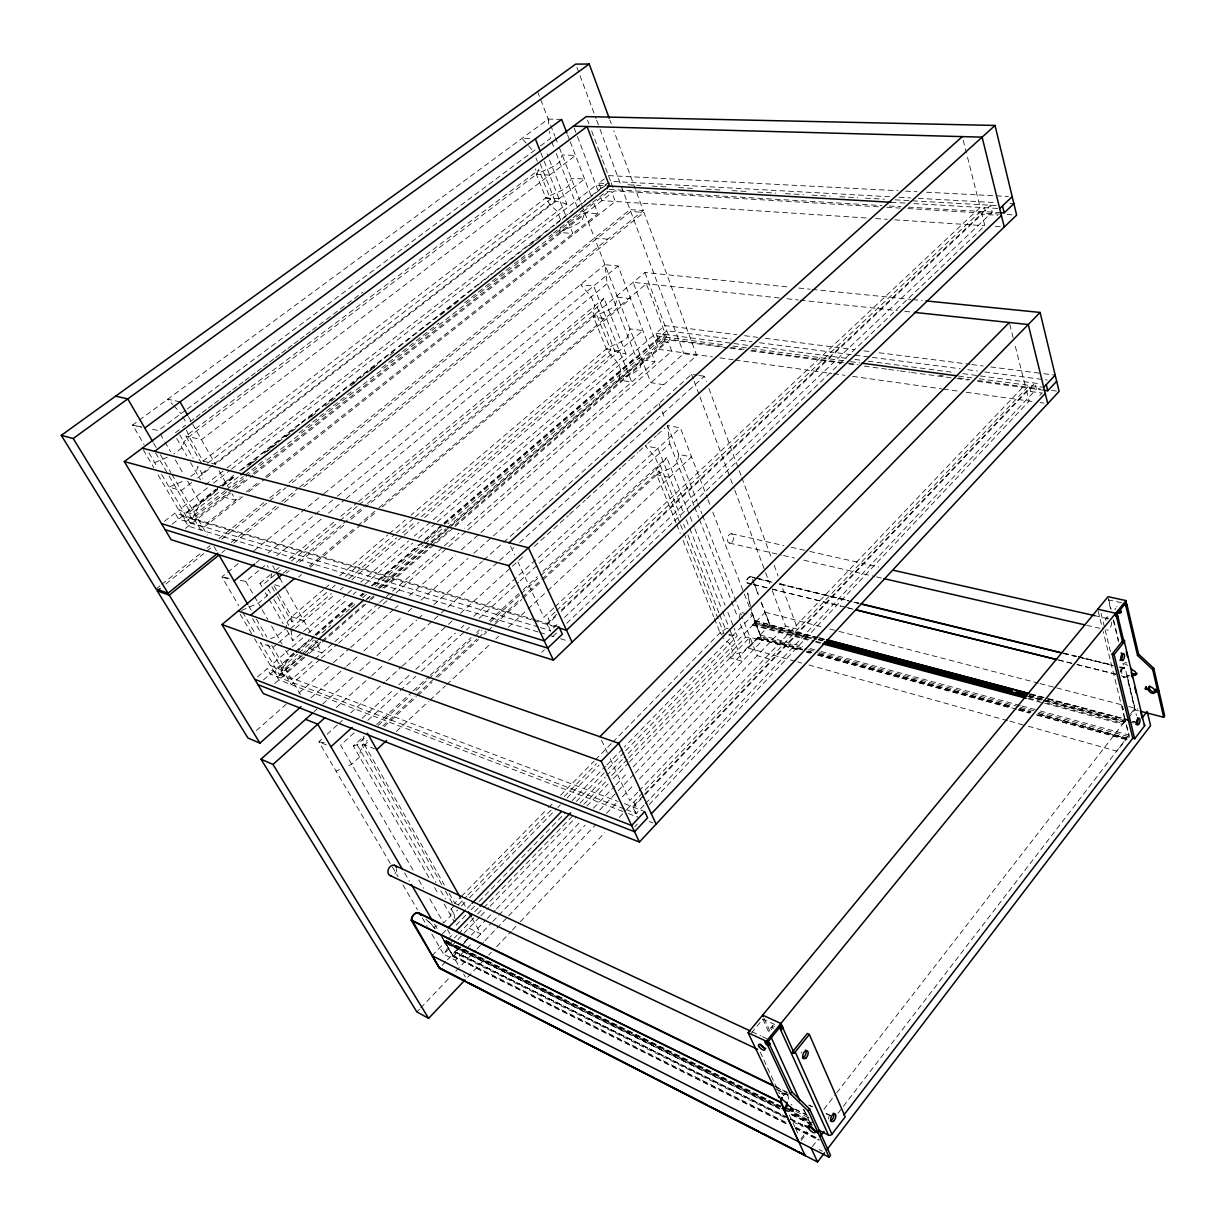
<?xml version="1.0" encoding="UTF-8"?>
<svg xmlns="http://www.w3.org/2000/svg" width="1226" height="1226" viewBox="0 0 1226 1226"><rect width="100%" height="100%" fill="white"/><g stroke="black" fill="none" stroke-linecap="round" stroke-linejoin="round"><path stroke-width="0.75" stroke-dasharray="5 3.75" d="M453.942 905.983L451.107 908.88L450.8 915.653L443.659 922.948L428.334 896.497M568.021 221.354L572.849 233.538L559.654 232.419L560.282 227.53M739.309 619.084L740.228 612.157L752.565 615.406L624.249 747.124M618.808 380.014L620.586 370.237C618.808 361.057 610.594 356.551 606.349 348.92L593.599 317.12L593.966 314.622L592.526 311.036L594.886 305.749L591.269 296.677L580.557 284.57L593.66 286.026L631.712 382.068L618.808 380.014C625.674 375.325 634.501 374.512 640.079 367.739L641.995 359.862L635.88 357.011L607.161 283.589L604.939 264.709L618.073 265.996L654.929 361.762L464.608 528.176M241.568 610.425L258.349 603.177L267.115 595.851L268.371 589.66L273.046 597.813M270.793 578.151L271.789 573.538M729.593 629.061L742.374 661.304L730.098 657.795L732.428 650.776L729.639 643.803L723.386 638.01M323.695 589.461L291.65 616.739L287.053 622.272L285.903 628.54L277.306 635.88L270.67 638.746M217.83 489.526L200.39 503.166L190.183 523.012L202.382 526.674L240.219 496.729M207.608 463.275L550.581 199.225L538.858 169.847L536.406 174.368L189.111 436.655L183.839 441.988L182.076 447.781L173.862 453.988M293.658 653.09L289.413 656.768L279.436 674.821L291.589 679.434L313.703 660.109M679.894 523.088L659.098 470.999L656.784 474.83L542.98 579.944M452.195 940.802L443.705 954.257L455.582 960.249L465.696 949.706M358.927 504.974L597.246 307.113L604.004 298.194L625.98 353.962L414.342 536.038M1044.736 703.264L1122.495 724.29L1125.192 720.796L1103.201 631.543M1038.238 713.532L1126.648 738.251M812.363 1146.632L818.186 1139.046M838.017 1113.269L1129.667 734.144M1028.353 726.267L1116.917 751.216L1126.694 738.481L1038.177 714.114M1036.767 715.141L1127.031 739.83L1129.361 736.811L1125.192 720.796L1047.51 700.153M800.976 1138.923L806.585 1131.69M823.918 1109.331L835.642 1094.205M836.806 1092.703L1125.207 720.796M1130.617 713.808L1134.954 708.23L1126.939 675.036A8.751 4.26 -75.9 0 1 1121.56 675.557M801.13 1140.471L807.505 1132.242M1128.288 718.298L1134.878 709.793L1126.817 676.384A8.751 4.245 -75.9 0 1 1121.959 674.269A8.751 4.245 -75.9 0 1 1123.69 663.864M1126.939 675.036L1127.935 675.357L1126.893 676.675A8.95 5.287 36.3 0 0 1128.824 676.951M540.881 575.515L660.293 465.528L666.821 457.528L694.222 526.996M771.001 1027.679L772.503 1025.84M1106.082 620.555A2.314 1.41 37.1 0 1 1105.883 618.532L1106.971 617.199A2.314 1.41 37 0 1 1109.315 617.475M751.415 1032.982L762.879 1019.082L774.694 1024.476M1124.242 722.037L1027.878 696.307M634.761 826.86L637.321 824.117M1039.755 395.477L1042.299 392.764M644.079 805.084L636.202 813.436L633.29 807.214L641.183 798.877M645.382 803.689L1036.368 389.224L1034.851 383.125L642.501 797.482M649.29 804.517L1029.15 401.04L1026.606 390.956L1041.518 392.979M816.317 638.685L755.277 622.456L754.205 623.559L811.535 638.853M467.642 977.229L487.396 956.403M488.714 955.008L491.35 952.234M496.622 946.671L511.119 931.392M512.437 929.998L519.027 923.055M520.345 921.676L604.679 832.776M619.176 817.481L625.766 810.539M627.084 809.16L1029.181 385.424L1030.714 391.508M643.236 795.659L632.708 806.785L637.505 817.037M644.554 794.264L1026.606 390.956M637.704 792.272L629.796 800.578L609.583 757.438M639.022 790.877L1025.059 384.872L1014.408 342.698M416.855 1011.925L419.461 1009.213M420.748 1007.864L450.57 976.632M455.781 971.176L475.611 950.426M476.929 949.047L483.55 942.12M484.868 940.74L507.334 917.217M508.667 915.837L595.913 824.5M606.487 813.436L617.061 802.371M622.348 796.823L634.24 784.379M639.528 778.847L785.514 626.026L797.743 629.26L780.717 583.101M466.968 948.388L472.025 943.116M477.083 937.844L491.442 922.872M492.76 921.492L585.2 825.129M599.729 809.988L616.908 792.088M618.226 790.724L634.072 774.204M635.39 772.824L762.265 640.585L751.201 611.835M784.563 1117.392L455.796 953.368L454.923 951.851L788.824 1118.066M442.142 965.368L446.126 961.23M447.444 959.851L459.398 947.453M464.7 941.936L470.018 936.419M471.336 935.04L485.94 919.868M487.258 918.489L495.227 910.213M496.561 908.834L580.174 821.972M593.445 808.179L614.686 786.127M616.004 784.747L627.957 772.334M633.26 766.817L769.974 624.8L765.193 612.218L623.957 757.837M455.137 951.621L462.968 944.051M464.24 942.717L468.056 938.764M758.128 637.872L748.182 648.202L758.051 637.658L806.049 650.96M761.07 602.089L769.928 625.321L761.254 601.997M460.547 946.886L455.459 952.173L456.133 953.353L453.084 956.525L442.755 939.131M461.819 945.568L468.179 938.963M780.686 1106.649L446.126 940.955L444.992 942.089L453.176 956.096L455.796 953.368M802.325 649.213L758.082 637.152L758.679 638.669L760.702 636.555L806.999 649.121M802.156 649.382L757.913 637.321L758.587 639.053L760.948 636.601L754.251 618.885A157.771 96.042 -77.8 0 1 751.415 609.598M454.402 937.997L456.946 935.361M458.217 934.059L476.301 915.378M477.634 914.014L573.17 815.305M583.791 804.333L606.349 781.023M611.667 775.537L627.589 759.093M628.907 757.714L745.515 637.259L749.99 637.213L762.265 640.585M479.55 917.171L443.705 954.257L431.813 934.043M480.822 915.837L488.822 907.562M490.109 906.229L576.327 816.991M586.902 806.034L608.142 784.042M613.414 778.587L628.019 763.461M629.321 762.112L749.99 637.213L748.902 645.933L743.37 651.665L735.355 654.148L730.098 657.795M465.727 915.286L456.21 925.078L455.229 920.236M471.06 909.815L477.726 902.949M479.06 901.585L565.692 812.455M576.358 801.482L607.008 769.959M608.341 768.579L624.34 752.12M625.674 750.756L737.209 636.018L734.098 628.126M752.534 625.291L754.113 623.36A1.854 1.18 -75.1 0 0 754.68 620.816L754.082 619.053A158.123 96.256 -77.8 0 1 752.136 612.908M432.073 955.652L446.739 940.541M448.072 939.162L453.405 933.676M474.723 911.7L478.722 907.577M579.99 803.168L605.292 777.069M606.625 775.69L622.624 759.216M442.28 933.936L446.126 929.967M470.723 904.727L466.708 908.849L460.148 897.233M572.174 800.578L605.552 766.311M606.885 764.947L622.915 748.504M454.892 918.611L453.911 913.768L457.605 909.983M461.512 905.983L468.194 899.148M469.527 897.784L556.374 808.915M557.723 807.551L560.389 804.808M567.071 797.973L599.131 765.162M1126.725 676.476L1127.905 675.281M449.099 893.294L454.739 903.194L460.102 897.738M461.436 896.375L547.194 808.945M548.543 807.582L552.558 803.474M560.604 795.276L594.104 761.131M595.438 759.768L611.513 743.37M612.862 742.006L720.06 632.723L725.378 629.061L731.845 627.038M458.601 904.558L466.631 896.359M467.964 894.98L553.616 807.474M564.328 796.548L596.449 763.737M541.8 652.247L544.482 649.703M552.865 636.432L557.018 632.478M566.719 623.268L984.83 225.737L981.949 214.32L997.872 215.286M553.34 628.003L558.903 622.731M564.45 617.475L992.263 212.144L990.547 205.217L558.29 612.908M556.895 614.211L547.164 623.39L549.876 629.183M555.639 616.601L547.271 624.494L550.474 631.313M561.202 611.345L981.949 214.32M555.102 611.958L548.145 618.517L551.516 625.75M556.497 610.655L984.509 207.669L986.24 214.581M553.646 608.111L543.9 617.276L517.908 561.83M555.041 606.809L980.202 207.424L966.885 154.767M396.335 731.432L428.548 701.471M429.943 700.169L445.36 685.84M446.754 684.537L490.185 644.156M495.794 638.945L498.584 636.34M508.392 627.222L526.613 610.287M528.008 608.985L546.214 592.051M547.624 590.748L691.556 456.9L678.821 454.463L677.212 462.662C672.032 469.543 663.358 470.14 656.784 474.83L675.986 522.72M441.697 884.528L362.145 745.071L367.325 740.305M382.803 726.007L415.17 696.138M416.579 694.835L477.098 638.976M478.508 637.689L485.542 631.191M495.396 622.103L520.728 598.717M522.138 597.414L540.421 580.526M541.831 579.224L659.098 470.999M367.356 742.174L360.383 750.404L359.632 756.932L351.709 764.273L346.483 766.556M384.213 726.604L416.534 696.751M417.928 695.464L431.981 682.484M437.605 677.288L478.355 639.65M483.964 634.455L486.783 631.865M488.178 630.562L521.908 599.422M523.303 598.119L541.57 581.247M428.962 877.617L353.349 745.99L364.061 736.136L362.666 739.661L364.536 744.78L444.41 885.049M376.734 724.474L411.951 692.062M413.361 690.774L428.855 676.507M430.265 675.22L471.121 637.627M476.745 632.447L479.565 629.842M489.419 620.77L521.816 590.963M523.226 589.66L537.325 576.695M542.949 571.515L666.821 457.528M353.349 745.99L357.149 744.749L365.471 737.087M378.114 725.455L410.388 695.724M415.997 690.544L427.215 680.215M428.625 678.913L473.527 637.551M474.937 636.263L481.956 629.796M490.369 622.042L519.839 594.901M521.249 593.614L539.486 576.802M354.053 732.887L340.629 745.178L413.009 870.062M367.877 720.229L415.767 676.384M421.407 671.235L465.068 631.252M466.478 629.965L469.297 627.39M479.167 618.348L518.598 582.243M520.008 580.955L669.825 443.797L667.572 425.56L680.369 427.828L707.325 497.863M362.053 718.375L393.178 689.962M398.833 684.798L410.143 674.469M415.813 669.304L455.413 633.152M461.083 627.988L463.903 625.398M473.818 616.356L680.369 427.828M321.641 739.217L318.806 741.791L398.052 876.621M327.097 734.267L342.315 720.474M350.682 712.888L384.657 682.07M386.083 680.798L401.653 666.668M402.45 665.948L446.954 625.597M448.379 624.31L452.624 620.448M460.578 613.245L524.835 554.98M534.306 546.398L568.328 515.548M569.753 514.261L585.338 500.116M586.764 498.829L620.785 467.98M622.21 466.692L629.612 459.98M630.716 458.984L637.796 452.547M639.221 451.26L646.301 444.839M647.726 443.551L656.385 435.705M657.642 434.556L664.768 428.089M336.215 707.555L370.344 676.844M371.769 675.572L383.14 665.335M388.826 660.216L432.916 620.555M434.326 619.268L440.027 614.149M441.437 612.877L498.323 561.692M499.748 560.42L513.97 547.624M519.655 542.505L704.414 376.275L706.345 381.516M314.132 711.678L316.982 709.134M322.683 704.046L354.038 676.016M359.739 670.928L371.141 660.737M376.842 655.634L416.733 619.973M418.158 618.701L423.859 613.613M433.835 604.694L482.278 561.385M483.703 560.113L502.231 543.562M503.656 542.29L691.541 374.344L697.058 375.171M310.99 697.809L345.272 667.388M346.697 666.116L358.13 655.971M363.846 650.899L402.404 616.678M408.12 611.605L412.396 607.805M420.962 600.204L468.102 558.366M473.818 553.294L696.72 355.448L643.957 212.389L630.731 211.47L287.451 486.553M256.403 730.527L286.072 704.368M298.883 693.073L331.924 663.925M333.365 662.668L349.165 648.723M350.605 647.466L393.699 609.445M395.14 608.188L398.006 605.644M409.515 595.514L455.49 554.98M461.237 549.907L683.817 353.64L696.72 355.448M319.94 659.45L291.221 684.614L285.995 675.71M321.381 658.178L337.165 644.34M338.606 643.083L381.7 605.337M383.125 604.081L394.619 594.012M396.059 592.756L466.432 531.088M467.872 529.831L671.802 351.157L668.538 342.468L655.389 340.69M315.082 658.898L333.518 642.792M334.959 641.535L378.175 603.744M379.616 602.487L391.14 592.403M392.581 591.147L443 547.057M444.44 545.8L458.846 533.203M274.624 683.602L307.772 654.761M309.213 653.504L369.854 600.709M371.309 599.453L374.191 596.939M384.305 588.143L434.847 544.145M436.287 542.888L453.62 527.808M455.061 526.552L670.101 339.387L723.233 346.483M290.823 648.186L270.517 665.703L282.854 670.331L300.171 655.312M301.611 654.056L317.473 640.279M378.068 587.683L445.85 528.835M447.306 527.578L666.561 337.242L646.378 283.758L376.689 509.679M301.09 656.002L279.436 674.821L258.824 639.773M306.837 651.006L318.438 640.953M366.053 599.575L370.436 595.775M379.049 588.281L449.881 526.751M451.26 525.556L641.995 359.862L654.929 361.762M302.24 655.588L277.704 676.905L274.547 671.557L294.807 653.994M303.68 654.332L318.116 641.796M367.187 599.162L370.068 596.648M380.183 587.867L427.813 546.49M429.253 545.233L448.011 528.927M449.452 527.67L665.963 339.556L663.986 334.33L442.479 526.138M303.45 657.09L283.252 674.668L280.095 669.304L297.474 654.24M304.891 655.833L320.752 642.026M322.208 640.784L364.045 604.387M369.808 599.361L374.145 595.591M382.803 588.066L430.418 546.643M431.858 545.386L449.176 530.337M454.938 525.31L665.595 342.069L663.618 336.844L447.98 523.778M295.083 651.864L309.274 639.589M315.067 634.578L354.161 600.755M359.954 595.744L362.85 593.231M371.539 585.721L419.323 544.375M425.115 539.363L442.494 524.33M443.935 523.073L635.88 357.011M263.391 679.94L296.799 651.021M298.255 649.765L314.147 636.003M315.603 634.761L354.636 600.97M360.429 595.959L363.31 593.461M371.984 585.951L422.587 542.153M424.043 540.911L442.831 524.636M444.287 523.379L666.852 330.759L731.186 339.096M296.263 652.753L355.617 601.353M361.409 596.342L364.306 593.828M374.436 585.047L441.038 527.379M298.914 652.983L313.381 640.447M322.07 632.923L330.759 625.383M339.433 617.858L349.563 609.077M351.019 607.82L355.356 604.066M362.589 597.798L366.926 594.028M375.616 586.503L423.368 545.095M424.824 543.838L442.188 528.789M257.475 676.951L267.038 668.706L617.873 801.39M292.278 646.945L306.776 634.44M308.232 633.183L347.387 599.407M353.18 594.411L356.092 591.897M364.796 584.404L412.641 543.118M418.449 538.122L435.858 523.104M437.299 521.862L653.397 335.48L725.394 345.058M727.968 347.862L657.933 338.483L655.956 333.273L664.89 325.564L736.887 334.713M286.761 630.041L292.815 640.585L346.268 594.61M347.709 593.353L352.061 589.629M360.75 582.151L408.549 541.018M277.153 643.849L272.923 647.466L260.74 643.037M278.563 642.639L294.056 629.367M295.466 628.156L334.453 594.779M340.261 589.798L343.173 587.3M351.893 579.837L402.756 536.268M404.212 535.026L418.74 522.567M424.564 517.587L642.93 330.56L629.919 328.859L627.896 336.614C622.18 343.341 613.307 344.245 606.349 348.92L411.108 515.073M277.428 596.541L291.987 622.057L330.897 588.848M332.353 587.606L335.265 585.124M345.456 576.435L394.925 534.23M396.381 532.988L413.836 518.092M415.292 516.851L610.809 350.069L595.989 312.936L593.599 317.12L365.716 506.982M290.623 628.524L331.403 593.645M348.828 578.749L396.749 537.77M402.557 532.804L415.629 521.632M421.438 516.667L614.824 351.295L625.98 353.962M325.151 588.219L330.989 583.269M339.725 575.822L387.799 534.904M389.255 533.678L405.285 520.039M298.592 577.063L301.519 574.596M310.316 567.224L376.336 511.87M382.206 506.951L630.639 298.654L617.567 297.152L615.452 304.768C609.583 311.465 600.663 312.431 593.599 317.12L606.625 318.775M309.259 566.167L356.168 526.874M357.624 525.648L375.217 510.92M286.317 573.124L289.259 570.688M299.558 562.106L345.134 524.13M351.019 519.242L364.245 508.208M275.191 574.488L264.693 583.224L259.943 583.361L261.736 586.488M276.662 573.278L282.532 568.389M291.359 561.079L338.361 522.046M339.832 520.82L357.471 506.185M283.145 573.293L287.543 569.63M296.34 562.32L365.976 504.698M367.432 503.472L644.922 272.509L789.314 287.099M259.943 583.361L270.471 574.642M276.202 569.891L279.13 567.454M289.413 558.933L334.943 521.203M340.813 516.33L356.965 502.951M358.436 501.725L604.004 298.194M240.204 580.342L245.706 581.354L259.575 569.937M260.954 568.787L266.502 564.221L268.264 567.332M276.831 555.715L322.607 518.016M328.507 513.142L344.736 499.764M346.222 498.553L607.161 283.589M256.234 562.765L259.176 560.343M268.05 553.079L335.985 497.358M337.456 496.147L618.073 265.996M238.212 563.623L221.875 576.925L238.748 605.629M254.043 550.704L323.802 493.848M324.323 493.419L604.939 264.709M231.224 542.336L280.325 502.798M281.827 501.587L298.194 488.408M299.68 487.212L643.267 210.535L613.812 130.692M221.937 552.665L224.91 550.259M233.829 543.072L282.884 503.518M284.371 502.323L297.749 491.534M303.696 486.737L643.957 212.389M156.039 588.986L160.407 585.476M161.863 584.312L202.719 551.623M207.117 548.099L210.106 545.708M219.04 538.551L263.743 502.783M269.705 498.001L283.114 487.274M289.075 482.508L630.041 209.615L643.267 210.535M165.97 583.913L203.853 553.554M206.765 551.21L211.24 547.624M221.707 539.241L285.964 487.749M242.564 496.714L200.65 529.908L194.75 519.839M248.556 491.963L265.031 478.922M266.517 477.742L615.329 201.508L611.697 191.854L606.64 191.547M246.211 491.994L259.697 481.312M265.69 476.577L597.936 213.692L593.261 201.554M232.419 489.802L190.183 523.012L161.418 474.079M233.691 488.791L247.422 477.987M253.184 473.466L584.71 212.726L597.936 213.692M185.433 528.421L230.396 493.021M236.419 488.285L252.97 475.259M254.472 474.079L614.226 190.919L879.318 206.857M207.455 487.841L178.843 510.123L191.195 513.755L221.293 490.17M227.3 485.465L239.346 476.025M225.247 490.676L186.091 521.402L182.521 515.334L215.638 489.45M226.749 489.496L243.315 476.5M244.817 475.32L265.904 458.785M299.021 432.778L353.226 390.236M381.838 367.785L439.061 322.898M464.654 302.807L512.836 264.985M514.338 263.805L524.881 255.544M548.972 236.633L551.991 234.273M553.493 233.093L565.538 223.638M567.04 222.458L571.561 218.902M573.063 217.722L585.109 208.267M586.61 207.087L591.131 203.547M592.633 202.367L604.679 192.911M226.595 491.825L191.992 519.012L188.436 512.943L217.002 490.584M232.603 487.105L244.648 477.65M246.15 476.47L608.678 191.67L607.039 187.317M217.14 488.285L233.706 475.336M239.714 470.631L607.008 183.563L612.739 183.885M172.314 524.038L220.067 486.707M221.569 485.542L235.131 474.937M241.154 470.217L299.91 424.273M301.427 423.108L397.852 347.709M399.354 346.529L476.194 286.455M477.696 285.275L495.779 271.145M497.296 269.965L554.535 225.201M556.052 224.021L560.573 220.481M562.075 219.316L574.136 209.891M575.638 208.711L580.159 205.171M581.66 203.991L609.245 182.429M222.182 486.124L235.744 475.519M249.292 464.915L253.813 461.374M264.356 453.13L295.987 428.38M308.048 418.955L312.569 415.43M353.226 383.615L377.332 364.75M440.594 315.266L458.677 301.121M529.479 245.752L543.026 235.147M223.025 485.879L236.557 475.29M247.085 467.06L251.591 463.52M253.092 462.355L257.613 458.815M266.624 451.766L271.145 448.226M272.647 447.061L277.153 443.521M286.179 436.471L290.685 432.931M311.741 416.457L316.247 412.932M325.273 405.867L329.794 402.343M331.296 401.163L335.801 397.638M350.835 385.868L355.356 382.343M370.39 370.574L374.895 367.049M389.945 355.279L394.45 351.755M164.499 521.295L174.996 513.112L536.176 620.126M213.477 483.151L230.044 470.248M231.545 469.083L596.035 185.264L606.487 185.862M601.001 188.881L598.794 183.103L604.311 178.812M205.37 484.806L225.569 469.114M227.071 467.949L566.826 203.945L547.102 153.924M190.766 476.454L196.16 472.301L197.846 466.447L201.876 473.497L202.78 478.814M201.876 473.497L212.926 464.96M214.427 463.796L554.98 200.911L566.826 203.945M191.639 482.538L181.279 490.538L169.081 487.12L183.517 480.944M197.57 477.956L209.416 468.807M203.01 461.068L215.332 464.225L584.587 179.027L571.301 178.306L568.757 185.417C562.366 191.915 553.263 193.202 545.815 197.876L203.01 461.068L189.111 436.655L186.367 429.774M201.585 463.566L185.877 436.042L538.858 169.847M175.471 432.701L185.54 425.161M190.03 421.775L194.627 418.342M196.145 417.192L200.742 413.744M202.275 412.595L206.857 409.162M208.389 408.013L212.972 404.565M214.504 403.415L219.102 399.983M220.634 398.833L225.216 395.385M226.749 394.236L231.331 390.803M232.863 389.653L237.461 386.205M238.993 385.056L243.576 381.608M245.108 380.474L249.69 377.026M251.223 375.876L255.82 372.428M257.337 371.294L261.935 367.846M263.467 366.697L268.05 363.248M269.582 362.099L274.164 358.666M275.697 357.517L280.294 354.069M281.827 352.919L286.409 349.487M287.941 348.337L292.524 344.889M294.056 343.74L298.654 340.307M300.171 339.158L304.768 335.709M306.301 334.56L310.883 331.127M312.415 329.978L362.896 292.11M185.632 410.204L158.307 430.556L149.128 428.594M187.164 409.055L539.011 146.997M540.436 145.94L550.413 138.507L549.616 131.443M561.631 119.397L548.237 119.075L132.607 425.07L144.132 444.67M433.927 927.224L437.176 925.799M336.031 771.108L339.51 769.591M559.654 232.419C566.994 227.745 576.051 226.549 582.289 219.99L584.71 212.726L581.875 210.872M154.691 462.646L169.265 456.409M362.145 745.071L364.536 744.78L376.719 749.668M529.617 138.661L521.985 138.4L533.295 151.242M608.448 175.594L897.938 190.72M905.554 191.118L916.971 191.716M926.504 192.206L1008.4 196.482M549.692 175.088L536.406 174.368L535.624 168.836M889.647 196.758L610.625 181.356L602.395 159.503M899.21 197.294L910.673 197.922M918.32 198.351L996.677 202.673M1010.055 203.409L1013.871 203.623M598.794 183.103L604.51 183.425M628.003 184.743L640.692 185.463M652.125 186.107L668.063 187.011M678.775 187.609L694.79 188.513M706.237 189.172L721.501 190.03M732.091 190.628L749.239 191.593M757.745 192.084L775.889 193.095M785.406 193.631L803.551 194.658M812.072 195.149L830.263 196.175M839.795 196.712L857.771 197.723M865.387 198.152L884.436 199.225M895.133 199.838L996.784 205.57M891.164 202.29L906.397 203.164M914.014 203.608L999.711 208.543M609.199 189.371L881.908 205.585M889.356 206.014L901.018 206.719M908.405 207.148L1000.37 212.619M886.95 207.317L900.298 208.114M907.93 208.573L999.481 214.075M1007.113 214.535L1016.645 215.117M866.169 217.952L601.889 200.62L600.679 197.432M875.716 218.58L887.164 219.331M894.796 219.837L984.509 225.722M995.328 226.427L1000.722 226.779M559.071 198.75L545.815 197.876L536.406 174.368C543.93 169.709 553.064 168.345 559.562 161.893L562.182 154.89L575.515 155.457L201.432 439.644L185.877 436.042M607.728 239.147L594.549 238.028L558.841 146.308M798.816 288.064L810.217 289.213M812.118 289.397L910.903 299.389M912.803 299.588L922.304 300.539M779.384 297.964L633.106 282.348L658.684 349.318L712.398 356.827M786.985 298.776L798.387 299.987M800.287 300.201L897.171 310.546M904.773 311.358L912.374 312.17M744.473 335.679L757.729 337.365M765.315 338.33L854.369 349.64M863.84 350.851L869.525 351.571M878.996 352.766L969.935 364.321M971.835 364.566L983.206 366.007M990.777 366.972L1041.947 373.47M1043.832 373.715L1055.203 375.156M740.657 340.322L752.013 341.793M759.584 342.774L960.173 368.765M967.743 369.746L977.199 370.972M984.769 371.953L1047.219 380.045M655.956 333.273L752.595 345.993M754.496 346.238L847.518 358.482M854.92 359.448L860.775 360.214M868.177 361.195L953.491 372.413M962.916 373.654L1040.613 383.876M732.979 346.054L750.036 348.322M751.921 348.582L848.561 361.425M850.461 361.67L859.932 362.927M958.456 376.03L971.728 377.792M979.313 378.788L1043.724 387.355M730.819 347.51L744.105 349.287M751.691 350.299L846.584 362.988M848.484 363.233L857.97 364.505M939.56 375.417L943.361 375.922M958.548 377.96L969.935 379.478M977.52 380.489L1040.138 388.872M1051.525 390.389L1059.111 391.416M729.853 348.123L741.546 349.686M750.68 350.912L841.71 363.126M849.082 364.107L856.836 365.149M864.391 366.16L887.072 369.21M888.819 369.44L898.413 370.727M900.175 370.957L909.753 372.244M911.531 372.489L955.1 378.328M956.954 378.573L968.341 380.106M977.766 381.363L1044 390.251M719.984 357.885L733.24 359.724M735.14 360L831.749 373.486M833.649 373.746L845.005 375.325M852.591 376.382L941.629 388.811M943.514 389.086L958.671 391.201M966.257 392.259L1032.874 401.546M1040.154 402.572L1044.016 403.109M619.314 350.789L606.349 348.92L610.809 350.069M698.897 375.447L704.414 376.275M324.262 742.634L318.806 741.791L327.465 745.362M663.756 384.703L650.883 382.681L595.269 239.882M229.216 578.289L221.875 576.925L230.595 579.791M714.375 618.532L720.06 632.723L723.953 633.474L718.865 620.724M669.488 477.42L656.784 474.83L657.228 472.715L655.956 469.527L658.454 465.221L655.236 457.16L645.183 445.866L657.948 448.287L683.464 512.683M728.98 634.317L737.209 636.018M141.787 427.031L132.607 425.07L141.297 427.184M1121.453 602.717L1108.365 599.866L1111.001 610.793M180.084 401.883L167.778 399.17L172.605 404.427M731.554 533.816L783.736 545.57M791.184 547.24L807.949 551.026M809.819 551.439L878.766 566.979M1094.91 615.697L1109.821 619.053M729.501 543.087L781.606 555.087M783.475 555.516L794.632 558.075M803.95 560.221L874.659 576.496M876.529 576.925L882.107 578.212M1086.818 625.321L1099.845 628.325M751.201 576.772L754.909 577.691M756.764 578.136L771.629 581.768M780.931 584.036L847.825 600.372M855.258 602.181L858.982 603.1M1063.402 652.998L1076.413 656.171M1078.267 656.63L1111.721 664.798M1121.008 667.067L1124.732 667.971M751.906 584.02L746.327 582.641L746.419 581.798A5.088 3.28 -76.1 0 1 751.124 577.048L754.833 577.952M756.687 578.411L772.181 582.043M778.985 583.852L848.361 600.648M855.181 602.472L858.905 603.376M1063.31 653.305L1076.321 656.492M1078.175 656.937L1113.484 665.565M1119.629 666.898L1125.207 668.247L1136.502 715.601M757.178 578.657L751.124 577.048M759.032 579.101L772.043 582.289M779.475 584.097L851.932 601.797M853.786 602.257L857.51 603.161M1063.754 653.565L1074.895 656.278M1082.328 658.101L1112.059 665.366M1119.491 667.174L1124.64 668.293A6.023 2.927 -75.8 0 0 1120.962 671.174M753.76 584.48L770.48 588.633M772.349 589.093L844.821 607.039M846.676 607.498L854.108 609.337M1058.544 659.94L1075.263 664.078M1077.118 664.553L1118.005 674.668M751.707 584.097L746.128 582.702A5.364 3.448 -76.1 0 1 748.136 577.783A5.364 3.448 -76.1 0 1 751.737 577.048L753.775 582.396M753.576 584.557L770.296 588.695M772.15 589.154L840.913 606.18M848.346 608.019L853.924 609.399M1058.36 660.032L1075.079 664.17M1076.949 664.63L1117.836 674.76M1123.399 677.043L1124.365 677.273M765.193 612.218L822.401 627.068M829.772 628.999L837.159 630.915M839.013 631.39L1038.299 683.127M1040.138 683.618L1054.896 687.449M1056.751 687.924L1121.33 704.689M1128.717 706.605L1137.943 708.996M1134.878 709.793L1138.479 710.728M754.848 620.647L818.003 637.535M819.612 637.811L825.389 639.497M1030.468 693.855L1047.265 698.36M1048.935 698.759L1130.219 720.306M754.68 620.816L818.232 637.918M819.443 637.98L825.389 639.849M1030.882 694.36L1047.05 698.33M1047.54 698.774L1130.862 720.873M1132.701 721.363L1138.479 722.865M769.928 625.321L818.064 638.087M819.918 638.577L823.611 639.558M1029.104 694.085L1045.763 698.514M1047.617 699.004L1130.908 721.103M1132.763 721.608L1138.31 723.079M818.156 639.175L823.703 640.646M1029.012 695.234L1045.655 699.663M1128.671 721.716L1133.897 723.11M755.277 622.456L816.593 639.39M818.416 639.88L822.14 640.861M1029.242 695.985L1125.407 721.593M754.113 623.36L811.75 638.623M1027.955 696.537L1124.135 722.175M753.239 624.555L814.294 640.861M816.133 641.351L821.681 642.838M1028.859 698.176L1039.955 701.149M1047.356 703.126L1123.2 723.386M752.457 625.076L813.574 641.627M815.351 641.903L820.976 643.604M1028.093 698.805L1042.958 703.004M760.335 635.007L802.723 646.5M810.095 648.493L819.305 651.006M821.144 651.496L1020.185 705.502M1022.024 705.992L1038.606 710.498M1040.445 711.003L1128.901 735.002L1124.518 716.735A184.881 84.425 -77 0 1 1123.828 713.271M808.608 649.596L818.048 652.125M819.658 652.6L1018.837 706.743M1020.446 707.218L1037.257 711.754M1038.866 712.229L1129.361 736.811M818.907 653.734L1012.431 706.498M1019.802 708.505L1030.867 711.524M807.98 651.067L811.658 652.079M818.738 653.902L1012.538 706.866M1019.649 708.705L1030.974 711.892M1038.07 713.731L1126.801 738.037M807.811 651.251L811.581 652.462M818.876 654.255L1012.446 707.295M1019.756 709.088L1030.867 712.321M758.679 638.669L799.199 649.749M806.57 651.772L810.263 652.768M817.635 654.791L1016.599 709.164M1018.438 709.67L1029.488 712.689M1036.859 714.712L1127.138 739.37L1126.709 737.654M758.587 639.053L799.122 650.132M806.493 652.155L810.171 653.167M817.543 655.174L1010.975 708.076M1018.346 710.099L1029.396 713.118M728.857 635.145L732.382 636.125M223.408 496.882L235.729 500.285L232.02 493.726M748.105 648.002L796.118 661.596M797.881 661.902L801.651 663.143M808.945 664.998L1008.14 720.827M1009.918 721.118L1026.576 725.976M769.407 659.128L757.178 655.68L741.96 616.617M550.581 199.225L545.815 197.876L549.999 204.757L557.263 211.378L561.11 221.002M537.034 620.387L558.979 626.884M182.398 516.161L531.747 619.881M533.586 620.433L555.531 626.946M538.597 627.038L178.567 519.15L174.996 513.112M540.421 627.589L550.566 630.624M538.045 631.942L188.283 526.169L157.694 474.247M539.792 632.478L547.118 634.685M548.942 635.237L554.428 636.907M560.558 638.746L568.772 641.244M274.854 584.725L285.382 588.128L279.942 578.503M274.026 585.783L291.65 616.739L303.925 620.908M309.734 648.508L321.994 652.86L314.76 640.079M624.494 803.674L644.723 811.551M624.371 808.93L270.195 674.055L267.038 668.706M626.164 809.604L636.892 813.696M622.915 811.459L278.884 679.894L254.395 638.348M628.463 813.574L637.229 816.93M649.274 821.527L652.922 822.922M752.074 1031.817L760.748 1035.863M762.495 1036.66L767.691 1039.096M454.739 903.194L459.873 905.616M468.945 928.143L480.868 933.89L472.025 918.228M774.617 1086.113L786.663 1091.968M776.181 1087.324L788.211 1093.178M776.119 1089.056L788.165 1094.925M808.823 1105.009L812.271 1106.68M826.033 1113.407L832.914 1116.763M784.655 1093.316L785.636 1093.807A10.636 5.839 -66.6 0 0 782.311 1094.282M777.943 1090.113L788.272 1095.155M808.93 1105.239L812.363 1106.909M826.14 1113.622L833.021 1116.993M795.107 1109.147L807.122 1115.062M795.214 1109.377L807.229 1115.308M795.981 1111.43L809.696 1118.219M446.387 940.664L449.819 942.35M456.578 945.537L470.416 952.541M472.01 953.184L551.056 992.462M557.922 995.864L566.489 1000.11M573.354 1003.512L780.87 1106.036M794.601 1112.825L808.424 1119.859M796.134 1114.296L813.282 1122.786M441.115 936.174A208.834 143.932 -56.7 0 1 442.969 938.901L444.027 940.526L780.395 1107.231M794.126 1114.036L811.29 1122.541M443.812 940.756L780.778 1107.676M793.912 1114.327L811.168 1123.016M444.992 942.089L779.521 1108.089M791.536 1114.051L812.118 1124.273M790.54 1118.924L802.509 1124.901M455.336 951.974L783.858 1115.89M790.709 1119.292L802.693 1125.269M454.923 951.851L788.778 1118.725M790.31 1119.2L802.785 1125.499M792.793 1121.713L803.382 1126.786M452.149 954.947L785.743 1122.234M796.011 1127.384L818.248 1138.54M453.176 956.096L788.379 1124.334M795.214 1127.767L819.152 1139.782M453.084 956.525L788.257 1124.84M795.107 1128.272L819.045 1140.303M819.106 1149.574L822.37 1151.229M173.801 405.745L181.034 413.622M720.06 632.723L722.267 635.206M143.273 449.789L153.848 467.719M240.173 614.211L253.445 636.738M148.928 452.838L157.572 467.55M242.533 612.05L254.993 633.26M402.894 884.865L417.438 909.585M422.28 917.83L427.123 926.074M153.633 443.214L156.514 448.134M160.345 454.693L170.889 472.746M171.839 474.385L207.286 535.072M213.968 546.505L216.864 551.485M248.694 605.981L251.575 610.9M256.372 619.115L266.916 637.183M271.712 645.397L300.493 694.667M404.565 872.881L409.392 881.142M434.479 924.097L438.341 930.703M442.203 937.323L458.601 965.414M463.627 974.026L465.42 977.091M155.625 452.992L168.115 474.339M169.081 475.979L191.195 513.755M252.525 618.517L262.946 636.325M267.697 644.432L282.854 670.331M160.208 433.82L163.977 440.349M164.928 441.973L170.598 451.766M175.333 459.934L183.869 474.661M187.624 481.144L200.39 503.166M245.706 581.354L261.184 608.081M262.134 609.72L267.82 619.528M271.62 626.072L281.949 643.911M285.689 650.347L289.413 656.768M418.756 879.977L423.537 888.237M447.444 929.492L451.245 936.036M176.713 438.448L186.766 455.949M190.52 462.493L200.497 479.856M265.322 592.725L267.115 595.851M269 599.116L283.083 623.636M434.648 887.547L438.448 894.152M444.149 904.068L454.402 921.937M179.716 434.77L193.172 458.294M273.98 599.437L288.83 625.398M357.149 744.749L435.981 882.459M440.716 890.72L445.436 898.965M451.107 908.88L453.911 913.768M271.85 586.764L276.494 594.916M445.467 891.133L452.992 904.328M182.735 416.61L186.965 424.073M188.436 416.656L215.332 464.225M219.04 470.784L228.312 487.182M272.693 565.692L275.421 570.488M286.317 589.767L311.143 633.689M633.919 802.126L636.815 808.332M510.598 546.229L514.659 554.888M601.491 740.167L608.77 755.706M760.258 1052.092L779.537 1093.791M789.375 1115.047L794.862 1126.909M795.643 1128.61L797.988 1133.698M764.181 1018.515L770.51 1032.491M762.879 1019.082L769.177 1032.966M803.873 1109.377L811.765 1126.755M676.691 524.498L680.246 533.371M683.097 540.467L713.655 616.755M540.176 163.702L554.98 200.911M597.246 307.113L614.824 351.295M660.293 465.528L680.874 517.265M683.694 524.36L685.119 527.9M687.939 535.011L719.018 613.092M719.723 614.87L725.378 629.061M535.961 157.939L537.294 161.28M680.599 524.866L718.16 618.946M540.804 152.668L543.532 159.564M544.221 161.28L567.332 219.623M686.269 519.732L689.058 526.782M689.763 528.544L721.899 609.674M722.604 611.437L728.888 627.298M694.912 528.774L725.056 605.215M727.861 612.326L733.47 626.532M551.715 141.848L553.677 146.859M556.298 153.541L577.63 208.083M669.825 443.797L693.885 505.311M694.59 507.089L698.759 517.74M699.448 519.518L730.727 599.483M731.432 601.261L737.684 617.26M740.366 624.095L745.515 637.259M537.555 91.643L550.229 124.194M550.612 125.144L554.888 136.132M555.409 137.496L558.198 144.668M658.975 403.461L665.197 419.445M667.572 425.56L697.012 501.158M697.701 502.936L701.854 513.587M702.544 515.364L741.27 614.839M567.592 134.845L569.569 140.009M570.228 141.726L592.602 199.823M708 499.641L710.069 504.989M712.812 512.1L743.661 592.25M744.335 594.028L750.511 610.058M755.568 623.145L760.702 636.555M754.465 584.174L758.542 594.871M752.948 580.833L758.358 594.993M574.12 127.902L576.787 134.845M577.446 136.592L598.242 191.041M587.591 120.194L588.94 123.765M591.637 130.906L597.016 145.204M597.69 146.997L601.721 157.71M611.222 182.95L614.226 190.919M644.922 272.509L670.101 339.387M576.94 67.415L578.795 72.365M580.021 75.66L596.051 118.585M596.725 120.378L599.391 127.519M600.05 129.312L630.041 209.615M630.731 211.47L683.817 353.64M691.541 374.344L693.487 379.57M694.146 381.301L698.682 393.485M700.015 397.025L734.144 488.438M734.818 490.231L764.932 570.902M765.606 572.695L769.621 583.453M772.288 590.625L785.514 626.026M609.874 120.041L611.192 123.581M708.935 388.519L741.163 475.887M741.822 477.68L771.491 558.091M774.127 565.232L778.081 575.959M963.222 140.239L966.425 152.944M1009.764 324.354L1013.933 340.859M1126.694 738.481L1127.031 739.83M1101.101 613.444L1104.687 628.095M1105.147 629.934L1110.986 653.749M1098.113 610.885L1102.741 629.689M1108.488 598.503L1111.108 609.383M1113.744 620.264L1118.541 640.217M1113.193 619.912L1118.464 641.765M290.93 630.241L292.815 640.585M548.237 119.075L548.834 124.378M291.65 616.739L291.987 622.057M396.703 869.05A5.578 4.03 -62.9 0 1 393.454 874.981M425.943 919.301A208.343 143.595 -56.7 0 1 434.908 928.634M445.881 940.771A2.161 1.487 -62.8 0 1 444.027 940.526M428.472 921.262A208.834 143.932 -56.7 0 1 435.107 928.388M783.46 1095.324A7.693 4.214 -66.7 0 1 785.973 1093.148M783.567 1095.569A7.295 3.985 -66.7 0 1 785.958 1093.5M803.183 1109.591A255.989 137.818 -62.6 0 1 808.516 1118.051M773.606 1028.262A2.728 1.011 41 0 1 772.411 1025.932A2.728 1.011 41 0 1 774.832 1026.683M771.614 1029.595A2.728 0.996 41 0 1 770.893 1027.771A2.728 0.996 41 0 1 772.748 1028.139M791.046 1104.32A4.26 1.471 40.7 0 1 791.919 1104.963M781.33 1093.807A10.636 5.839 -66.6 0 1 787.49 1097.393M786.954 1094.573A10.636 5.839 -66.6 0 1 788.563 1100.182M828.684 1119.062A4.184 2.222 -67.2 0 1 829.128 1116.104M801.16 1052.981A4.291 2.375 -67.6 0 1 801.651 1051.969M1111.553 622.287A5.64 2.804 -76.5 0 1 1109.959 628.325A5.64 2.804 -76.5 0 1 1106.618 629.704M750.588 606.395A157.771 96.042 -77.8 0 1 747.814 593.062M749.622 603.269A158.123 96.256 -77.8 0 1 747.63 593.185M1123.66 713.471A185.31 84.609 -77 0 0 1124.349 716.949L1124.778 718.942A2.176 1.057 -75.2 0 1 1124.073 721.945M1123.016 709.931A185.31 84.609 -77 0 1 1122.434 706.329M1120.855 671.005A6.345 3.096 -75.8 0 1 1125.207 668.247M1123.185 709.747A184.881 84.425 -77 0 1 1122.602 706.145M1105.883 618.532A2.314 1.41 37.1 0 1 1108.227 618.808M1115.093 609.889A3.463 2.13 36.9 0 1 1115.522 608.249M1116.61 606.931A3.463 2.13 36.8 0 1 1117.131 606.655M1123.736 663.618A8.95 5.287 36.3 0 1 1127.813 665.427M1107.17 619.222A2.314 1.41 37 0 1 1106.971 617.199M1120.733 672.17A8.751 4.26 -75.9 0 1 1122.709 663.634M1129.866 675.633A8.934 5.287 36.3 0 1 1127.935 675.357M1124.794 662.301A8.934 5.287 36.3 0 1 1126.832 663.005M779.874 1108.856L445.39 942.794L779.874 1108.902M812.455 1125.039L790.157 1113.974L812.455 1125.085M731.953 542.183A4.751 3.111 -77.1 0 0 732.305 534.138A4.751 3.111 -77.1 0 0 727.325 539.026A4.751 3.111 -77.1 0 0 731.953 542.183"/><path stroke-width="1.5" d="M1117.867 616.433L1116.733 617.184M787.215 1102.235A10.636 5.839 -66.6 0 1 783.751 1109.561L784.747 1110.036A10.605 3.632 40.8 0 0 790.111 1110.312L791.674 1108.457A4.26 1.471 40.7 0 0 793.958 1109.377M791.567 1108.457L791.582 1108.381A10.605 3.632 40.8 0 1 786.234 1108.273L784.778 1110.128L786.218 1107.829A10.636 5.839 -66.6 0 0 787.398 1105.331M772.901 1085.271L418.679 912.834A6.329 4.46 -62.5 0 0 413.744 914.489A6.329 4.46 -62.5 0 0 411.262 920.312L439.598 968.325L411.599 919.255A5.992 4.23 -62.5 0 1 417.821 912.987L772.732 1085.638M784.87 1110.863L781.054 1101.239A7.295 3.985 -66.7 0 1 782.249 1097.668M1137.146 673.335A3.586 2.13 36.1 0 1 1133.943 673.702L1132.793 675.066A8.95 5.287 36.3 0 1 1131.889 676.108M1133.835 673.748L1133.943 673.702A8.934 5.287 36.3 0 1 1132.916 674.79M829.113 1157.237L830.538 1155.367L819.596 1131.108L818.14 1132.993L829.113 1157.237L432.073 955.652L439.49 968.126L817.543 1161.972L824.516 1152.854M1140.287 711.203L1163.689 717.287L1164.7 715.953L1158.953 690.928L1155.812 690.131L1154.769 691.464A3.601 2.115 35.5 0 1 1152.256 693.288A3.601 2.115 35.5 0 1 1148.532 689.901L1145.421 689.135L1146.203 686.729L1145.421 689.135M826.83 1149.819L1150.555 725.7L1147.597 713.18M843.856 1115.047L1133.284 737.546M818.462 1130.081L828.5 1135.077A2.483 1.992 -26.3 0 0 831.902 1134.219L845.204 1116.855L809.329 1034.407L807.29 1033.487L791.72 1052.873A2.59 1.977 -25.7 0 0 795.245 1051.969L809.329 1034.407M1144.532 725.93L1124.395 641.704A2.253 1.395 -12 0 0 1123.476 639.895L1112.12 654.04L1132.747 738.236L1134.694 738.757L1144.532 725.93A2.176 1.425 -10.8 0 0 1144.44 724.489M439.598 968.325L805.451 1155.536M820.531 1136.012L824.025 1131.46M1142.494 717.471L1147.168 711.402M1145.176 688.062L1148.272 688.828A3.601 2.13 35.5 0 1 1150.8 687.004A3.601 2.13 35.5 0 1 1154.524 690.391L1155.551 689.058M818.14 1132.993L814.922 1131.383A4.276 1.456 40.4 0 1 812.884 1132.303A4.276 1.456 40.4 0 1 808.547 1128.196L804.9 1125.575L808.072 1127.154A4.276 1.456 40.4 0 1 810.11 1126.219A4.276 1.456 40.4 0 1 814.447 1130.341L817.681 1131.95L819.121 1130.065L809.666 1109.07L791.843 1091.891L768.012 1041.288M1154.524 690.391L1157.681 691.188L1158.708 689.855L1153.758 668.277L1138.556 654.102L1127.077 605.123L1125.345 602.487M1163.689 717.287L1157.926 692.261L1158.953 690.928M808.072 1127.154L809.512 1125.284A4.276 1.456 40.4 0 1 809.329 1124.686M1148.272 688.828L1149.314 687.51A3.601 2.13 35.5 0 1 1149.789 685.886M808.547 1128.196L809.988 1126.326A4.276 1.456 40.4 0 0 815.765 1130.893M1148.532 689.901L1149.559 688.568A3.601 2.13 35.5 0 0 1152.455 691.663A3.601 2.13 35.5 0 0 1155.689 691.326M817.681 1131.95L808.179 1110.955L809.666 1109.07M1157.681 691.188L1152.716 669.611L1153.758 668.277M808.179 1110.955L790.372 1093.776L791.843 1091.891M778.878 1097.377L779.46 1096.642L778.878 1097.377A10.605 3.632 40.8 0 1 787.169 1103.936L788.716 1105.699A4.26 1.456 40.7 0 1 793.176 1110.128A4.26 1.456 40.7 0 1 790.203 1110.312L790.203 1110.312M1134.694 738.757L1114.112 654.515L1124.395 641.704M1152.716 669.611L1137.513 655.404L1138.556 654.102M781.636 1025.089L767.108 1042.912L766.357 1041.272L1126.02 600.587L1108.059 596.694L748.121 1032.752L778.832 1097.301M1114.817 614.808L1115.905 613.46M780.38 1024.675L779.246 1026.852L828.5 1135.077M779.629 1027.173L780.763 1024.982M1115.491 615.299C1117.576 612.126 1114.158 615.437 1116.641 616.862M1137.513 655.404L1126.004 606.441L1124.548 604.081L1125.637 602.763M1116.089 614.9L1126.403 602.242L1126.02 600.587M790.372 1093.776L766.802 1043.495L768.334 1041.61M779.981 1027.511L781.146 1025.319M1115.798 615.575L1116.58 613.965M1124.824 604.357L1125.897 603.039M767.093 1043.832L768.641 1041.947M1125.07 604.648L1126.142 603.315M780.303 1027.863L781.498 1025.656M1116.074 615.881L1116.886 614.241M767.384 1044.169L768.917 1042.284M1125.284 604.939L1126.372 603.606M780.594 1028.231L781.82 1026.009M1116.304 616.203L1117.162 614.548M767.645 1044.491L769.177 1042.606M780.824 1028.522L782.341 1026.668M1117.392 614.87L1116.779 617.781M1125.483 605.23L1126.571 603.912M767.874 1044.813L769.407 1042.928M1125.652 605.537L1126.74 604.219M768.074 1045.134L769.621 1043.249M1125.805 605.843L1126.878 604.525M768.258 1045.456L769.79 1043.571M1125.912 606.15L1127 604.816M768.411 1045.747L769.943 1043.862M781.391 1029.794L782.74 1027.373M1126.004 606.441L1127.077 605.123M282.302 574.335L221.967 624.555L263.253 693.502L639.42 842.047L1059.111 391.416L1040.092 312.446L926.105 300.922M651.343 813.819L1045.242 393.485M1044 390.251L1047.786 390.757L1056.674 381.271M1043.724 387.355L1055.203 375.156M312.707 712.95L261 759.185L416.855 1011.925L428.64 1018.346L465.022 979.988M456.057 930.932L472.056 914.443M480.04 906.198L570.657 812.792M448.701 927.331L465.42 910.167M472.056 903.363L561.493 811.535M221.967 624.555L601.2 761.223L1040.092 312.446M599.866 736.719L1009.304 322.515M553.401 660.155L1016.645 215.117L995.037 125.45L586.243 116.608L124.332 461.589L171.119 539.685L553.401 660.155L508.698 565.63L124.332 461.589M1001.412 215.5L566.504 630.21L559.194 628.034M1000.37 212.619L1004.201 212.849L1013.871 203.623M999.711 208.543L1012.201 196.681M376.719 749.668L386.527 740.55M330.928 746.772L352.138 727.416M508.698 565.63L995.037 125.45M261 759.185L273 764.442L324.844 717.792M508.974 542.766L962.303 136.607M160.131 588.572L157.219 590.917L247.928 737.991L259.943 743.125L301.029 706.651M318.913 639.022L363.632 600.204M250.625 615.283L294.608 578.442M234.074 580.94L254.747 563.975M609.23 118.263L589.216 64.028L575.714 64.104L61.3 435.368L156.039 588.986L168.039 593.215L217.83 553.125M157.219 590.917L169.234 595.162L218.964 555.056L247.729 604.341M240.848 474.845L609.491 186.03L587.039 126.523L154.66 451.337M144.775 428.027L561.631 119.397L566.918 133.128M61.3 435.368L73.208 438.51L589.216 64.028M573.462 126.155L982.118 137.143L1004.247 227.009M607.452 185.923L891.164 202.29M914.274 312.369L1028.262 324.538L1047.74 403.63M861.832 363.187L956.571 375.769M1097.699 609.23L1115.691 613.23L1122.74 642.654M893.662 570.335L1094.91 615.697M115.612 396.167L127.78 398.925L152.683 441.575M883.961 578.641L1084.949 624.892M1112.12 654.04L1114.112 654.515M861.372 603.82L1062.038 652.83M861.219 604.081L1060.03 652.646M855.978 609.797L1056.674 659.481M855.779 609.858L1056.505 659.573M1154.769 691.464L1157.926 692.261M142.323 448.164L528.421 547.777L572.067 642.24M827.014 639.773L1028.767 693.441M826.845 639.941L1028.553 693.426M827.412 641.627L1012.37 690.805M1016.063 691.786L1027.173 694.744M824.408 642.087L1026.315 695.786M824.485 642.301L1026.101 696.046M823.535 643.328L1025.166 697.196M822.753 643.88L1026.239 698.314M161.495 523.625L544.267 640.846L558.979 626.884L562.351 634.164L547.715 648.125L165.112 529.678M238.273 610.977L618.747 743.278L656.109 824.148M254.747 679.296L631.605 825.496L644.723 811.551L647.619 817.788L634.547 831.734L257.95 684.644M305.596 719.325L317.733 724.183L402.634 869.586M394.511 865.295L750.343 1031.005M748.121 1032.752L766.357 1041.272M766.373 1044.797L765.07 1041.962L767.108 1042.912M390.113 875.517L757.561 1049.303M411.538 920.159L780.931 1102.312M411.262 920.312L780.671 1102.526L805.237 1155.827M781.989 1108.549L785.422 1110.25M439.69 967.896L465.206 980.969M468.608 982.716L653.979 1077.731M657.381 1079.462L706.712 1104.749M710.115 1106.496L759.43 1131.767M762.833 1133.514L795.138 1150.08M798.54 1151.812L805.344 1155.306M1132.809 674.974L1132.901 675.02A3.586 2.13 36.1 0 0 1136.257 673.779A3.586 2.13 36.1 0 0 1132.472 670.07L1131.23 668.522M765.07 1041.962L766.802 1043.495M73.208 438.51L168.039 593.215M169.234 595.162L259.943 743.125M273 764.442L428.64 1018.346M411.323 884.452L432.548 920.803M180.084 401.883L187.517 415.016M276.325 572.098L279.942 578.503M367.463 733.286L460.148 897.233M468.485 911.975L471.136 916.665M601.2 761.223L639.42 842.047M783.751 1109.561L798.724 1141.82M811.198 1148.149L817.543 1161.972M763.384 1016.768L762.649 1015.143L780.901 1023.465L794.126 1053.088M770.756 1036.445L799.934 1100.703M795.245 1051.969L831.902 1134.219M782.372 1026.714L782.908 1027.94M535.333 138.86L540.114 150.936M1002.5 205.891L1004.201 212.849M1046.299 384.627L1047.786 390.757M1117.56 615.145L1124.089 642.424M1126.296 651.696L1127.629 657.259M1131.184 672.109L1132.517 677.687M1134.862 687.48L1136.165 692.966M1140.946 712.934L1142.295 718.589M391.186 875.701A5.578 4.03 -62.9 0 1 387.922 871.334A5.578 4.03 -62.9 0 1 391.922 865.433A5.578 4.03 -62.9 0 1 396.55 867.763M418.526 913.14A208.343 143.595 -56.7 0 1 421.054 915.102M418.679 912.834A208.834 143.932 -56.7 0 1 421.223 914.826M780.671 1102.526A7.693 4.214 -66.7 0 1 782.065 1097.531M765.714 1048.399A4.122 1.471 41.1 0 1 760.151 1044.046M833.266 1113.131A4.184 2.222 -67.2 0 1 833.404 1117.361A4.184 2.222 -67.2 0 1 830.37 1120.671M805.497 1050.069A4.291 2.375 -67.6 0 1 805.666 1054.483A4.291 2.375 -67.6 0 1 802.494 1057.793M1119.752 609.184A3.463 2.13 36.9 0 1 1120.825 612.663A3.463 2.13 36.9 0 1 1117.116 612.479M1121.177 611.82A3.463 2.13 36.8 0 1 1118.204 611.161M1155.812 690.131A3.601 2.13 35.5 0 1 1155.857 690.79M1137.422 717.823A3.509 1.67 -75.2 0 1 1137.897 721.271A3.509 1.67 -75.2 0 1 1135.889 724.397M1120.978 653.136A3.601 1.762 -76.1 0 1 1122.464 656.462A3.601 1.762 -76.1 0 1 1119.828 660.109M759.032 1046.621A4.122 1.471 41.1 0 0 764.626 1050.161A4.122 1.471 41.1 0 0 761.3 1045.242A4.122 1.471 41.1 0 0 759.032 1046.621M805.926 1058.053A4.306 2.36 -67.6 0 0 807.536 1051.004A4.306 2.36 -67.6 0 0 802.861 1054.988A4.306 2.36 -67.6 0 0 805.926 1058.053M833.695 1120.916A4.184 2.207 -67.2 0 0 835.258 1114.097A4.184 2.207 -67.2 0 0 830.799 1118.112A4.184 2.207 -67.2 0 0 833.695 1120.916M1123.277 659.787A3.601 1.762 -76.1 0 0 1123.859 653.78A3.601 1.762 -76.1 0 0 1120.748 657.688A3.601 1.762 -76.1 0 0 1123.277 659.787M1138.801 724.137A3.509 1.67 -75.2 0 0 1139.383 718.329A3.509 1.67 -75.2 0 0 1136.364 722.237A3.509 1.67 -75.2 0 0 1138.801 724.137"/></g></svg>
